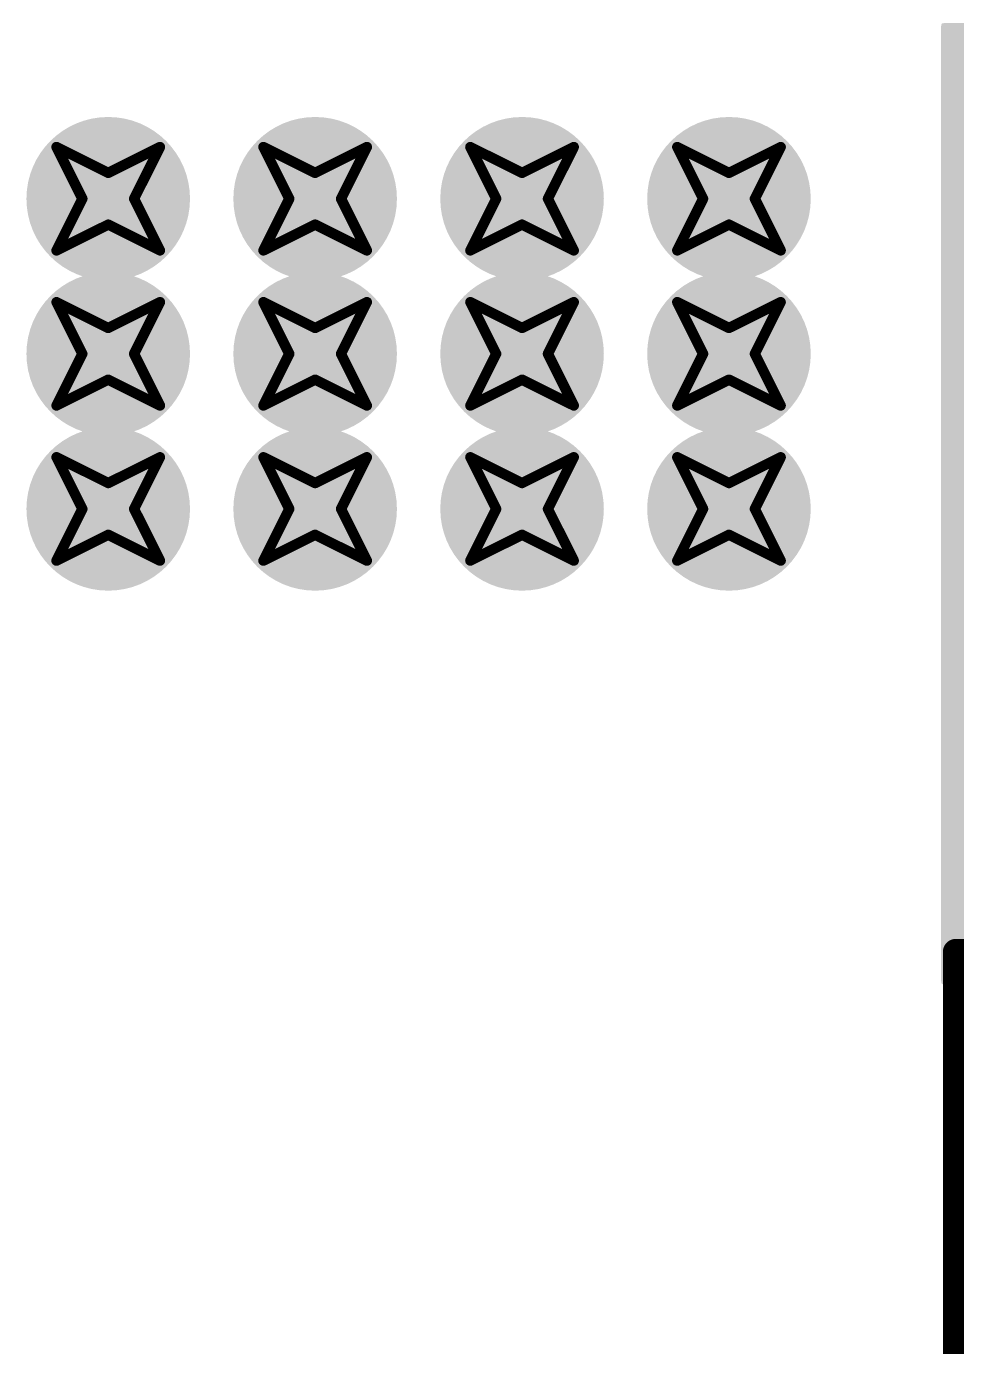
# Model space of a CAD drawing. Header units: inches. Extents: x -11 to 1110, y -7 to 455.
# Drawn here: x 647.88 to 652.45, y 15.47 to 21.95 of the extents above; entities that cross this region are included whole.
import ezdxf

# ---------------------------------------------------------------- set-up
doc = ezdxf.new("R2010")
doc.units = ezdxf.units.IN
for name, color, linetype in [('Bottom Layer', 5, 'Continuous'), ('Bottom Overlay', 54, 'Continuous'), ('Bottom Solder', 6, 'Continuous'), ('Drill Drawing', 1, 'Continuous'), ('Top Layer', 1, 'Continuous'), ('Top Solder', 216, 'Continuous'), ('Via Holes', 16, 'Continuous')]:
    doc.layers.add(name, color=color, linetype=linetype)

# ---------------------------------------------------------------- blocks, each defined once
blk = doc.blocks.new('MT_0_102_C003_N003_RS__B_9')
at = {"layer": 'Bottom Overlay'}
for points in [[(6.55, 6.35, 0.127, 0.127, 0), (6.55, -3.75, 0.127, 0.127, 0)], [(6.55, -3.75, 0.127, 0.127, 0), (-6.55, -3.75, 0.127, 0.127, 0)]]:
    blk.add_lwpolyline(points, format="xyseb", dxfattribs=at)
blk.add_lwpolyline([(6.5182, -3.75, 0.0635, 0.0635, 1), (6.5817, -3.75, 0.0635, 0.0635, 1)], format="xyseb", close=True, dxfattribs=at)
blk.add_lwpolyline([(6.5182, -3.75, 0.0635, 0.0635, 1), (6.5817, -3.75, 0.0635, 0.0635, 1)], format="xyseb", close=True, dxfattribs=at)

msp = doc.modelspace()

# ---------------------------------------------------------------- hatches: boundary and pattern name
at = {"layer": 'Bottom Layer'}
msp.add_hatch(color=5, dxfattribs=at).paths.add_polyline_path([(662.302, 51.7134), (662.305, 51.6986), (662.305, 49.7332), (675.3681, 49.7332), (675.383, 49.7302), (675.386, 49.7153), (675.386, 23.3859), (675.383, 23.371), (675.3681, 23.368), (658.6474, 23.368), (658.6474, 22.8285), (658.625, 22.8285), (658.625, 22.7402), (658.6185, 22.7076), (658.6185, 21.9268), (658.625, 21.8942), (658.625, 21.8379), (658.527, 21.7678), (657.1996, 21.7678), (657.1996, 17.2645), (657.1966, 17.2496), (657.1817, 17.2466), (652.3915, 17.2466), (652.3766, 17.2496), (652.3736, 17.2645), (652.3736, 21.9531), (652.3766, 21.968), (652.3915, 21.971), (653.8722, 21.971), (653.8722, 25.0773), (653.8758, 25.0952), (670.3822, 25.0952), (670.3822, 47.752), (662.2796, 47.752), (662.2796, 46.5507), (662.2766, 46.5358), (662.2617, 46.5328), (659.0717, 46.5328), (659.0568, 46.5358), (659.0538, 46.5507), (659.0538, 51.6985), (659.0568, 51.7134), (659.0717, 51.7164), (662.2871, 51.7164)])
h = msp.add_hatch(color=5, dxfattribs=at)
edge = h.paths.add_edge_path()
edge.add_arc((648.2842, 21.1074), 0.3, 0, 360)
h = msp.add_hatch(color=5, dxfattribs=at)
edge = h.paths.add_edge_path()
edge.add_arc((649.3002, 21.1074), 0.3, 0, 360)
h = msp.add_hatch(color=5, dxfattribs=at)
edge = h.paths.add_edge_path()
edge.add_arc((650.3162, 21.1074), 0.3, 0, 360)
h = msp.add_hatch(color=5, dxfattribs=at)
edge = h.paths.add_edge_path()
edge.add_arc((651.3322, 21.1074), 0.3, 0, 360)
h = msp.add_hatch(color=5, dxfattribs=at)
edge = h.paths.add_edge_path()
edge.add_arc((648.2842, 20.3454), 0.3, 0, 360)
h = msp.add_hatch(color=5, dxfattribs=at)
edge = h.paths.add_edge_path()
edge.add_arc((649.3002, 20.3454), 0.3, 0, 360)
h = msp.add_hatch(color=5, dxfattribs=at)
edge = h.paths.add_edge_path()
edge.add_arc((650.3162, 20.3454), 0.3, 0, 360)
h = msp.add_hatch(color=5, dxfattribs=at)
edge = h.paths.add_edge_path()
edge.add_arc((651.3322, 20.3454), 0.3, 0, 360)
h = msp.add_hatch(color=5, dxfattribs=at)
edge = h.paths.add_edge_path()
edge.add_arc((648.2842, 19.5834), 0.3, 0, 360)
h = msp.add_hatch(color=5, dxfattribs=at)
edge = h.paths.add_edge_path()
edge.add_arc((649.3002, 19.5834), 0.3, 0, 360)
h = msp.add_hatch(color=5, dxfattribs=at)
edge = h.paths.add_edge_path()
edge.add_arc((650.3162, 19.5834), 0.3, 0, 360)
h = msp.add_hatch(color=5, dxfattribs=at)
edge = h.paths.add_edge_path()
edge.add_arc((651.3322, 19.5834), 0.3, 0, 360)
at = {"layer": 'Bottom Solder'}
h = msp.add_hatch(color=6, dxfattribs=at)
edge = h.paths.add_edge_path()
edge.add_arc((648.2842, 21.1074), 0.4016, 0, 360)
h = msp.add_hatch(color=6, dxfattribs=at)
edge = h.paths.add_edge_path()
edge.add_arc((649.3002, 21.1074), 0.4016, 0, 360)
h = msp.add_hatch(color=6, dxfattribs=at)
edge = h.paths.add_edge_path()
edge.add_arc((650.3162, 21.1074), 0.4016, 0, 360)
h = msp.add_hatch(color=6, dxfattribs=at)
edge = h.paths.add_edge_path()
edge.add_arc((651.3322, 21.1074), 0.4016, 0, 360)
h = msp.add_hatch(color=6, dxfattribs=at)
edge = h.paths.add_edge_path()
edge.add_arc((648.2842, 20.3454), 0.4016, 0, 360)
h = msp.add_hatch(color=6, dxfattribs=at)
edge = h.paths.add_edge_path()
edge.add_arc((649.3002, 20.3454), 0.4016, 0, 360)
h = msp.add_hatch(color=6, dxfattribs=at)
edge = h.paths.add_edge_path()
edge.add_arc((650.3162, 20.3454), 0.4016, 0, 360)
h = msp.add_hatch(color=6, dxfattribs=at)
edge = h.paths.add_edge_path()
edge.add_arc((651.3322, 20.3454), 0.4016, 0, 360)
h = msp.add_hatch(color=6, dxfattribs=at)
edge = h.paths.add_edge_path()
edge.add_arc((648.2842, 19.5834), 0.4016, 0, 360)
h = msp.add_hatch(color=6, dxfattribs=at)
edge = h.paths.add_edge_path()
edge.add_arc((649.3002, 19.5834), 0.4016, 0, 360)
h = msp.add_hatch(color=6, dxfattribs=at)
edge = h.paths.add_edge_path()
edge.add_arc((650.3162, 19.5834), 0.4016, 0, 360)
h = msp.add_hatch(color=6, dxfattribs=at)
edge = h.paths.add_edge_path()
edge.add_arc((651.3322, 19.5834), 0.4016, 0, 360)
at = {"layer": 'Top Layer'}
h = msp.add_hatch(color=1, dxfattribs=at)
edge = h.paths.add_edge_path()
edge.add_arc((648.2842, 21.1074), 0.3, 0, 360)
h = msp.add_hatch(color=1, dxfattribs=at)
edge = h.paths.add_edge_path()
edge.add_arc((649.3002, 21.1074), 0.3, 0, 360)
h = msp.add_hatch(color=1, dxfattribs=at)
edge = h.paths.add_edge_path()
edge.add_arc((650.3162, 21.1074), 0.3, 0, 360)
h = msp.add_hatch(color=1, dxfattribs=at)
edge = h.paths.add_edge_path()
edge.add_arc((651.3322, 21.1074), 0.3, 0, 360)
h = msp.add_hatch(color=1, dxfattribs=at)
edge = h.paths.add_edge_path()
edge.add_arc((648.2842, 20.3454), 0.3, 0, 360)
h = msp.add_hatch(color=1, dxfattribs=at)
edge = h.paths.add_edge_path()
edge.add_arc((649.3002, 20.3454), 0.3, 0, 360)
h = msp.add_hatch(color=1, dxfattribs=at)
edge = h.paths.add_edge_path()
edge.add_arc((650.3162, 20.3454), 0.3, 0, 360)
h = msp.add_hatch(color=1, dxfattribs=at)
edge = h.paths.add_edge_path()
edge.add_arc((651.3322, 20.3454), 0.3, 0, 360)
h = msp.add_hatch(color=1, dxfattribs=at)
edge = h.paths.add_edge_path()
edge.add_arc((648.2842, 19.5834), 0.3, 0, 360)
h = msp.add_hatch(color=1, dxfattribs=at)
edge = h.paths.add_edge_path()
edge.add_arc((649.3002, 19.5834), 0.3, 0, 360)
h = msp.add_hatch(color=1, dxfattribs=at)
edge = h.paths.add_edge_path()
edge.add_arc((650.3162, 19.5834), 0.3, 0, 360)
h = msp.add_hatch(color=1, dxfattribs=at)
edge = h.paths.add_edge_path()
edge.add_arc((651.3322, 19.5834), 0.3, 0, 360)
at = {"layer": 'Top Solder'}
h = msp.add_hatch(color=216, dxfattribs=at)
edge = h.paths.add_edge_path()
edge.add_arc((648.2842, 21.1074), 0.4016, 0, 360)
h = msp.add_hatch(color=216, dxfattribs=at)
edge = h.paths.add_edge_path()
edge.add_arc((649.3002, 21.1074), 0.4016, 0, 360)
h = msp.add_hatch(color=216, dxfattribs=at)
edge = h.paths.add_edge_path()
edge.add_arc((650.3162, 21.1074), 0.4016, 0, 360)
h = msp.add_hatch(color=216, dxfattribs=at)
edge = h.paths.add_edge_path()
edge.add_arc((651.3322, 21.1074), 0.4016, 0, 360)
h = msp.add_hatch(color=216, dxfattribs=at)
edge = h.paths.add_edge_path()
edge.add_arc((648.2842, 20.3454), 0.4016, 0, 360)
h = msp.add_hatch(color=216, dxfattribs=at)
edge = h.paths.add_edge_path()
edge.add_arc((649.3002, 20.3454), 0.4016, 0, 360)
h = msp.add_hatch(color=216, dxfattribs=at)
edge = h.paths.add_edge_path()
edge.add_arc((650.3162, 20.3454), 0.4016, 0, 360)
h = msp.add_hatch(color=216, dxfattribs=at)
edge = h.paths.add_edge_path()
edge.add_arc((651.3322, 20.3454), 0.4016, 0, 360)
h = msp.add_hatch(color=216, dxfattribs=at)
edge = h.paths.add_edge_path()
edge.add_arc((648.2842, 19.5834), 0.4016, 0, 360)
h = msp.add_hatch(color=216, dxfattribs=at)
edge = h.paths.add_edge_path()
edge.add_arc((649.3002, 19.5834), 0.4016, 0, 360)
h = msp.add_hatch(color=216, dxfattribs=at)
edge = h.paths.add_edge_path()
edge.add_arc((650.3162, 19.5834), 0.4016, 0, 360)
h = msp.add_hatch(color=216, dxfattribs=at)
edge = h.paths.add_edge_path()
edge.add_arc((651.3322, 19.5834), 0.4016, 0, 360)
at = {"layer": 'Via Holes'}
h = msp.add_hatch(color=7, dxfattribs=at)
edge = h.paths.add_edge_path()
edge.add_arc((648.2842, 21.1074), 0.15, 0, 360)
h = msp.add_hatch(color=7, dxfattribs=at)
edge = h.paths.add_edge_path()
edge.add_arc((649.3002, 21.1074), 0.15, 0, 360)
h = msp.add_hatch(color=7, dxfattribs=at)
edge = h.paths.add_edge_path()
edge.add_arc((650.3162, 21.1074), 0.15, 0, 360)
h = msp.add_hatch(color=7, dxfattribs=at)
edge = h.paths.add_edge_path()
edge.add_arc((651.3322, 21.1074), 0.15, 0, 360)
h = msp.add_hatch(color=7, dxfattribs=at)
edge = h.paths.add_edge_path()
edge.add_arc((648.2842, 20.3454), 0.15, 0, 360)
h = msp.add_hatch(color=7, dxfattribs=at)
edge = h.paths.add_edge_path()
edge.add_arc((649.3002, 20.3454), 0.15, 0, 360)
h = msp.add_hatch(color=7, dxfattribs=at)
edge = h.paths.add_edge_path()
edge.add_arc((650.3162, 20.3454), 0.15, 0, 360)
h = msp.add_hatch(color=7, dxfattribs=at)
edge = h.paths.add_edge_path()
edge.add_arc((651.3322, 20.3454), 0.15, 0, 360)
h = msp.add_hatch(color=7, dxfattribs=at)
edge = h.paths.add_edge_path()
edge.add_arc((648.2842, 19.5834), 0.15, 0, 360)
h = msp.add_hatch(color=7, dxfattribs=at)
edge = h.paths.add_edge_path()
edge.add_arc((649.3002, 19.5834), 0.15, 0, 360)
h = msp.add_hatch(color=7, dxfattribs=at)
edge = h.paths.add_edge_path()
edge.add_arc((650.3162, 19.5834), 0.15, 0, 360)
h = msp.add_hatch(color=7, dxfattribs=at)
edge = h.paths.add_edge_path()
edge.add_arc((651.3322, 19.5834), 0.15, 0, 360)

# ---------------------------------------------------------------- linework, layer by layer
at = {"layer": 'Drill Drawing'}
for points in [[(648.0302, 21.3614, 0.0508, 0.0508, 0), (648.2842, 21.2344, 0.0508, 0.0508, 0)], [(648.0302, 21.3614, 0.0508, 0.0508, 0), (648.1572, 21.1074, 0.0508, 0.0508, 0)], [(648.2842, 21.2344, 0.0508, 0.0508, 0), (648.5382, 21.3614, 0.0508, 0.0508, 0)], [(648.4112, 21.1074, 0.0508, 0.0508, 0), (648.5382, 21.3614, 0.0508, 0.0508, 0)], [(649.0462, 21.3614, 0.0508, 0.0508, 0), (649.3002, 21.2344, 0.0508, 0.0508, 0)], [(649.0462, 21.3614, 0.0508, 0.0508, 0), (649.1732, 21.1074, 0.0508, 0.0508, 0)], [(649.3002, 21.2344, 0.0508, 0.0508, 0), (649.5542, 21.3614, 0.0508, 0.0508, 0)], [(649.4272, 21.1074, 0.0508, 0.0508, 0), (649.5542, 21.3614, 0.0508, 0.0508, 0)], [(650.0622, 21.3614, 0.0508, 0.0508, 0), (650.3162, 21.2344, 0.0508, 0.0508, 0)], [(650.0622, 21.3614, 0.0508, 0.0508, 0), (650.1892, 21.1074, 0.0508, 0.0508, 0)], [(650.3162, 21.2344, 0.0508, 0.0508, 0), (650.5702, 21.3614, 0.0508, 0.0508, 0)], [(650.4432, 21.1074, 0.0508, 0.0508, 0), (650.5702, 21.3614, 0.0508, 0.0508, 0)], [(651.0782, 21.3614, 0.0508, 0.0508, 0), (651.3322, 21.2344, 0.0508, 0.0508, 0)], [(651.0782, 21.3614, 0.0508, 0.0508, 0), (651.2052, 21.1074, 0.0508, 0.0508, 0)], [(651.3322, 21.2344, 0.0508, 0.0508, 0), (651.5862, 21.3614, 0.0508, 0.0508, 0)], [(651.4592, 21.1074, 0.0508, 0.0508, 0), (651.5862, 21.3614, 0.0508, 0.0508, 0)], [(648.0302, 20.8534, 0.0508, 0.0508, 0), (648.1572, 21.1074, 0.0508, 0.0508, 0)], [(648.4112, 21.1074, 0.0508, 0.0508, 0), (648.5382, 20.8534, 0.0508, 0.0508, 0)], [(649.0462, 20.8534, 0.0508, 0.0508, 0), (649.1732, 21.1074, 0.0508, 0.0508, 0)], [(649.4272, 21.1074, 0.0508, 0.0508, 0), (649.5542, 20.8534, 0.0508, 0.0508, 0)], [(650.0622, 20.8534, 0.0508, 0.0508, 0), (650.1892, 21.1074, 0.0508, 0.0508, 0)], [(650.4432, 21.1074, 0.0508, 0.0508, 0), (650.5702, 20.8534, 0.0508, 0.0508, 0)], [(651.0782, 20.8534, 0.0508, 0.0508, 0), (651.2052, 21.1074, 0.0508, 0.0508, 0)], [(651.4592, 21.1074, 0.0508, 0.0508, 0), (651.5862, 20.8534, 0.0508, 0.0508, 0)], [(648.0302, 20.8534, 0.0508, 0.0508, 0), (648.2842, 20.9804, 0.0508, 0.0508, 0)], [(648.2842, 20.9804, 0.0508, 0.0508, 0), (648.5382, 20.8534, 0.0508, 0.0508, 0)], [(649.0462, 20.8534, 0.0508, 0.0508, 0), (649.3002, 20.9804, 0.0508, 0.0508, 0)], [(649.3002, 20.9804, 0.0508, 0.0508, 0), (649.5542, 20.8534, 0.0508, 0.0508, 0)], [(650.0622, 20.8534, 0.0508, 0.0508, 0), (650.3162, 20.9804, 0.0508, 0.0508, 0)], [(650.3162, 20.9804, 0.0508, 0.0508, 0), (650.5702, 20.8534, 0.0508, 0.0508, 0)], [(651.0782, 20.8534, 0.0508, 0.0508, 0), (651.3322, 20.9804, 0.0508, 0.0508, 0)], [(651.3322, 20.9804, 0.0508, 0.0508, 0), (651.5862, 20.8534, 0.0508, 0.0508, 0)], [(648.0302, 20.5994, 0.0508, 0.0508, 0), (648.2842, 20.4724, 0.0508, 0.0508, 0)], [(648.0302, 20.5994, 0.0508, 0.0508, 0), (648.1572, 20.3454, 0.0508, 0.0508, 0)], [(648.2842, 20.4724, 0.0508, 0.0508, 0), (648.5382, 20.5994, 0.0508, 0.0508, 0)], [(648.4112, 20.3454, 0.0508, 0.0508, 0), (648.5382, 20.5994, 0.0508, 0.0508, 0)], [(649.0462, 20.5994, 0.0508, 0.0508, 0), (649.3002, 20.4724, 0.0508, 0.0508, 0)], [(649.0462, 20.5994, 0.0508, 0.0508, 0), (649.1732, 20.3454, 0.0508, 0.0508, 0)], [(649.3002, 20.4724, 0.0508, 0.0508, 0), (649.5542, 20.5994, 0.0508, 0.0508, 0)], [(649.4272, 20.3454, 0.0508, 0.0508, 0), (649.5542, 20.5994, 0.0508, 0.0508, 0)], [(650.0622, 20.5994, 0.0508, 0.0508, 0), (650.3162, 20.4724, 0.0508, 0.0508, 0)], [(650.0622, 20.5994, 0.0508, 0.0508, 0), (650.1892, 20.3454, 0.0508, 0.0508, 0)], [(650.3162, 20.4724, 0.0508, 0.0508, 0), (650.5702, 20.5994, 0.0508, 0.0508, 0)], [(650.4432, 20.3454, 0.0508, 0.0508, 0), (650.5702, 20.5994, 0.0508, 0.0508, 0)], [(651.0782, 20.5994, 0.0508, 0.0508, 0), (651.3322, 20.4724, 0.0508, 0.0508, 0)], [(651.0782, 20.5994, 0.0508, 0.0508, 0), (651.2052, 20.3454, 0.0508, 0.0508, 0)], [(651.3322, 20.4724, 0.0508, 0.0508, 0), (651.5862, 20.5994, 0.0508, 0.0508, 0)], [(651.4592, 20.3454, 0.0508, 0.0508, 0), (651.5862, 20.5994, 0.0508, 0.0508, 0)], [(648.0302, 20.0914, 0.0508, 0.0508, 0), (648.1572, 20.3454, 0.0508, 0.0508, 0)], [(648.4112, 20.3454, 0.0508, 0.0508, 0), (648.5382, 20.0914, 0.0508, 0.0508, 0)], [(649.0462, 20.0914, 0.0508, 0.0508, 0), (649.1732, 20.3454, 0.0508, 0.0508, 0)], [(649.4272, 20.3454, 0.0508, 0.0508, 0), (649.5542, 20.0914, 0.0508, 0.0508, 0)], [(650.0622, 20.0914, 0.0508, 0.0508, 0), (650.1892, 20.3454, 0.0508, 0.0508, 0)], [(650.4432, 20.3454, 0.0508, 0.0508, 0), (650.5702, 20.0914, 0.0508, 0.0508, 0)], [(651.0782, 20.0914, 0.0508, 0.0508, 0), (651.2052, 20.3454, 0.0508, 0.0508, 0)], [(651.4592, 20.3454, 0.0508, 0.0508, 0), (651.5862, 20.0914, 0.0508, 0.0508, 0)], [(648.0302, 20.0914, 0.0508, 0.0508, 0), (648.2842, 20.2184, 0.0508, 0.0508, 0)], [(648.2842, 20.2184, 0.0508, 0.0508, 0), (648.5382, 20.0914, 0.0508, 0.0508, 0)], [(649.0462, 20.0914, 0.0508, 0.0508, 0), (649.3002, 20.2184, 0.0508, 0.0508, 0)], [(649.3002, 20.2184, 0.0508, 0.0508, 0), (649.5542, 20.0914, 0.0508, 0.0508, 0)], [(650.0622, 20.0914, 0.0508, 0.0508, 0), (650.3162, 20.2184, 0.0508, 0.0508, 0)], [(650.3162, 20.2184, 0.0508, 0.0508, 0), (650.5702, 20.0914, 0.0508, 0.0508, 0)], [(651.0782, 20.0914, 0.0508, 0.0508, 0), (651.3322, 20.2184, 0.0508, 0.0508, 0)], [(651.3322, 20.2184, 0.0508, 0.0508, 0), (651.5862, 20.0914, 0.0508, 0.0508, 0)], [(648.0302, 19.8374, 0.0508, 0.0508, 0), (648.2842, 19.7104, 0.0508, 0.0508, 0)], [(648.0302, 19.8374, 0.0508, 0.0508, 0), (648.1572, 19.5834, 0.0508, 0.0508, 0)], [(648.2842, 19.7104, 0.0508, 0.0508, 0), (648.5382, 19.8374, 0.0508, 0.0508, 0)], [(648.4112, 19.5834, 0.0508, 0.0508, 0), (648.5382, 19.8374, 0.0508, 0.0508, 0)], [(649.0462, 19.8374, 0.0508, 0.0508, 0), (649.3002, 19.7104, 0.0508, 0.0508, 0)], [(649.0462, 19.8374, 0.0508, 0.0508, 0), (649.1732, 19.5834, 0.0508, 0.0508, 0)], [(649.3002, 19.7104, 0.0508, 0.0508, 0), (649.5542, 19.8374, 0.0508, 0.0508, 0)], [(649.4272, 19.5834, 0.0508, 0.0508, 0), (649.5542, 19.8374, 0.0508, 0.0508, 0)], [(650.0622, 19.8374, 0.0508, 0.0508, 0), (650.3162, 19.7104, 0.0508, 0.0508, 0)], [(650.0622, 19.8374, 0.0508, 0.0508, 0), (650.1892, 19.5834, 0.0508, 0.0508, 0)], [(650.3162, 19.7104, 0.0508, 0.0508, 0), (650.5702, 19.8374, 0.0508, 0.0508, 0)], [(650.4432, 19.5834, 0.0508, 0.0508, 0), (650.5702, 19.8374, 0.0508, 0.0508, 0)], [(651.0782, 19.8374, 0.0508, 0.0508, 0), (651.3322, 19.7104, 0.0508, 0.0508, 0)], [(651.0782, 19.8374, 0.0508, 0.0508, 0), (651.2052, 19.5834, 0.0508, 0.0508, 0)], [(651.3322, 19.7104, 0.0508, 0.0508, 0), (651.5862, 19.8374, 0.0508, 0.0508, 0)], [(651.4592, 19.5834, 0.0508, 0.0508, 0), (651.5862, 19.8374, 0.0508, 0.0508, 0)], [(648.0302, 19.3294, 0.0508, 0.0508, 0), (648.1572, 19.5834, 0.0508, 0.0508, 0)], [(648.4112, 19.5834, 0.0508, 0.0508, 0), (648.5382, 19.3294, 0.0508, 0.0508, 0)], [(649.0462, 19.3294, 0.0508, 0.0508, 0), (649.1732, 19.5834, 0.0508, 0.0508, 0)], [(649.4272, 19.5834, 0.0508, 0.0508, 0), (649.5542, 19.3294, 0.0508, 0.0508, 0)], [(650.0622, 19.3294, 0.0508, 0.0508, 0), (650.1892, 19.5834, 0.0508, 0.0508, 0)], [(650.4432, 19.5834, 0.0508, 0.0508, 0), (650.5702, 19.3294, 0.0508, 0.0508, 0)], [(651.0782, 19.3294, 0.0508, 0.0508, 0), (651.2052, 19.5834, 0.0508, 0.0508, 0)], [(651.4592, 19.5834, 0.0508, 0.0508, 0), (651.5862, 19.3294, 0.0508, 0.0508, 0)], [(648.0302, 19.3294, 0.0508, 0.0508, 0), (648.2842, 19.4564, 0.0508, 0.0508, 0)], [(648.2842, 19.4564, 0.0508, 0.0508, 0), (648.5382, 19.3294, 0.0508, 0.0508, 0)], [(649.0462, 19.3294, 0.0508, 0.0508, 0), (649.3002, 19.4564, 0.0508, 0.0508, 0)], [(649.3002, 19.4564, 0.0508, 0.0508, 0), (649.5542, 19.3294, 0.0508, 0.0508, 0)], [(650.0622, 19.3294, 0.0508, 0.0508, 0), (650.3162, 19.4564, 0.0508, 0.0508, 0)], [(650.3162, 19.4564, 0.0508, 0.0508, 0), (650.5702, 19.3294, 0.0508, 0.0508, 0)], [(651.0782, 19.3294, 0.0508, 0.0508, 0), (651.3322, 19.4564, 0.0508, 0.0508, 0)], [(651.3322, 19.4564, 0.0508, 0.0508, 0), (651.5862, 19.3294, 0.0508, 0.0508, 0)]]:
    msp.add_lwpolyline(points, format="xyseb", dxfattribs=at)
for points in [[(648.0175, 21.3614, 0.0254, 0.0254, 1), (648.0429, 21.3614, 0.0254, 0.0254, 1)], [(648.0175, 21.3614, 0.0254, 0.0254, 1), (648.0429, 21.3614, 0.0254, 0.0254, 1)], [(648.5255, 21.3614, 0.0254, 0.0254, 1), (648.5509, 21.3614, 0.0254, 0.0254, 1)], [(648.5255, 21.3614, 0.0254, 0.0254, 1), (648.5509, 21.3614, 0.0254, 0.0254, 1)], [(649.0335, 21.3614, 0.0254, 0.0254, 1), (649.0589, 21.3614, 0.0254, 0.0254, 1)], [(649.0335, 21.3614, 0.0254, 0.0254, 1), (649.0589, 21.3614, 0.0254, 0.0254, 1)], [(649.5415, 21.3614, 0.0254, 0.0254, 1), (649.5669, 21.3614, 0.0254, 0.0254, 1)], [(649.5415, 21.3614, 0.0254, 0.0254, 1), (649.5669, 21.3614, 0.0254, 0.0254, 1)], [(650.0495, 21.3614, 0.0254, 0.0254, 1), (650.0749, 21.3614, 0.0254, 0.0254, 1)], [(650.0495, 21.3614, 0.0254, 0.0254, 1), (650.0749, 21.3614, 0.0254, 0.0254, 1)], [(650.5575, 21.3614, 0.0254, 0.0254, 1), (650.5829, 21.3614, 0.0254, 0.0254, 1)], [(650.5575, 21.3614, 0.0254, 0.0254, 1), (650.5829, 21.3614, 0.0254, 0.0254, 1)], [(651.0655, 21.3614, 0.0254, 0.0254, 1), (651.0909, 21.3614, 0.0254, 0.0254, 1)], [(651.0655, 21.3614, 0.0254, 0.0254, 1), (651.0909, 21.3614, 0.0254, 0.0254, 1)], [(651.5735, 21.3614, 0.0254, 0.0254, 1), (651.5989, 21.3614, 0.0254, 0.0254, 1)], [(651.5735, 21.3614, 0.0254, 0.0254, 1), (651.5989, 21.3614, 0.0254, 0.0254, 1)], [(648.2715, 21.2344, 0.0254, 0.0254, 1), (648.2969, 21.2344, 0.0254, 0.0254, 1)], [(648.2715, 21.2344, 0.0254, 0.0254, 1), (648.2969, 21.2344, 0.0254, 0.0254, 1)], [(649.2875, 21.2344, 0.0254, 0.0254, 1), (649.3129, 21.2344, 0.0254, 0.0254, 1)], [(649.2875, 21.2344, 0.0254, 0.0254, 1), (649.3129, 21.2344, 0.0254, 0.0254, 1)], [(650.3035, 21.2344, 0.0254, 0.0254, 1), (650.3289, 21.2344, 0.0254, 0.0254, 1)], [(650.3035, 21.2344, 0.0254, 0.0254, 1), (650.3289, 21.2344, 0.0254, 0.0254, 1)], [(651.3195, 21.2344, 0.0254, 0.0254, 1), (651.3449, 21.2344, 0.0254, 0.0254, 1)], [(651.3195, 21.2344, 0.0254, 0.0254, 1), (651.3449, 21.2344, 0.0254, 0.0254, 1)], [(648.1445, 21.1074, 0.0254, 0.0254, 1), (648.1699, 21.1074, 0.0254, 0.0254, 1)], [(648.1445, 21.1074, 0.0254, 0.0254, 1), (648.1699, 21.1074, 0.0254, 0.0254, 1)], [(648.3985, 21.1074, 0.0254, 0.0254, 1), (648.4239, 21.1074, 0.0254, 0.0254, 1)], [(648.3985, 21.1074, 0.0254, 0.0254, 1), (648.4239, 21.1074, 0.0254, 0.0254, 1)], [(649.1605, 21.1074, 0.0254, 0.0254, 1), (649.1859, 21.1074, 0.0254, 0.0254, 1)], [(649.1605, 21.1074, 0.0254, 0.0254, 1), (649.1859, 21.1074, 0.0254, 0.0254, 1)], [(649.4145, 21.1074, 0.0254, 0.0254, 1), (649.4399, 21.1074, 0.0254, 0.0254, 1)], [(649.4145, 21.1074, 0.0254, 0.0254, 1), (649.4399, 21.1074, 0.0254, 0.0254, 1)], [(650.1765, 21.1074, 0.0254, 0.0254, 1), (650.2019, 21.1074, 0.0254, 0.0254, 1)], [(650.1765, 21.1074, 0.0254, 0.0254, 1), (650.2019, 21.1074, 0.0254, 0.0254, 1)], [(650.4305, 21.1074, 0.0254, 0.0254, 1), (650.4559, 21.1074, 0.0254, 0.0254, 1)], [(650.4305, 21.1074, 0.0254, 0.0254, 1), (650.4559, 21.1074, 0.0254, 0.0254, 1)], [(651.1925, 21.1074, 0.0254, 0.0254, 1), (651.2179, 21.1074, 0.0254, 0.0254, 1)], [(651.1925, 21.1074, 0.0254, 0.0254, 1), (651.2179, 21.1074, 0.0254, 0.0254, 1)], [(651.4465, 21.1074, 0.0254, 0.0254, 1), (651.4719, 21.1074, 0.0254, 0.0254, 1)], [(651.4465, 21.1074, 0.0254, 0.0254, 1), (651.4719, 21.1074, 0.0254, 0.0254, 1)], [(648.2715, 20.9804, 0.0254, 0.0254, 1), (648.2969, 20.9804, 0.0254, 0.0254, 1)], [(648.2715, 20.9804, 0.0254, 0.0254, 1), (648.2969, 20.9804, 0.0254, 0.0254, 1)], [(649.2875, 20.9804, 0.0254, 0.0254, 1), (649.3129, 20.9804, 0.0254, 0.0254, 1)], [(649.2875, 20.9804, 0.0254, 0.0254, 1), (649.3129, 20.9804, 0.0254, 0.0254, 1)], [(650.3035, 20.9804, 0.0254, 0.0254, 1), (650.3289, 20.9804, 0.0254, 0.0254, 1)], [(650.3035, 20.9804, 0.0254, 0.0254, 1), (650.3289, 20.9804, 0.0254, 0.0254, 1)], [(651.3195, 20.9804, 0.0254, 0.0254, 1), (651.3449, 20.9804, 0.0254, 0.0254, 1)], [(651.3195, 20.9804, 0.0254, 0.0254, 1), (651.3449, 20.9804, 0.0254, 0.0254, 1)], [(648.0175, 20.8534, 0.0254, 0.0254, 1), (648.0429, 20.8534, 0.0254, 0.0254, 1)], [(648.0175, 20.8534, 0.0254, 0.0254, 1), (648.0429, 20.8534, 0.0254, 0.0254, 1)], [(648.5255, 20.8534, 0.0254, 0.0254, 1), (648.5509, 20.8534, 0.0254, 0.0254, 1)], [(648.5255, 20.8534, 0.0254, 0.0254, 1), (648.5509, 20.8534, 0.0254, 0.0254, 1)], [(649.0335, 20.8534, 0.0254, 0.0254, 1), (649.0589, 20.8534, 0.0254, 0.0254, 1)], [(649.0335, 20.8534, 0.0254, 0.0254, 1), (649.0589, 20.8534, 0.0254, 0.0254, 1)], [(649.5415, 20.8534, 0.0254, 0.0254, 1), (649.5669, 20.8534, 0.0254, 0.0254, 1)], [(649.5415, 20.8534, 0.0254, 0.0254, 1), (649.5669, 20.8534, 0.0254, 0.0254, 1)], [(650.0495, 20.8534, 0.0254, 0.0254, 1), (650.0749, 20.8534, 0.0254, 0.0254, 1)], [(650.0495, 20.8534, 0.0254, 0.0254, 1), (650.0749, 20.8534, 0.0254, 0.0254, 1)], [(650.5575, 20.8534, 0.0254, 0.0254, 1), (650.5829, 20.8534, 0.0254, 0.0254, 1)], [(650.5575, 20.8534, 0.0254, 0.0254, 1), (650.5829, 20.8534, 0.0254, 0.0254, 1)], [(651.0655, 20.8534, 0.0254, 0.0254, 1), (651.0909, 20.8534, 0.0254, 0.0254, 1)], [(651.0655, 20.8534, 0.0254, 0.0254, 1), (651.0909, 20.8534, 0.0254, 0.0254, 1)], [(651.5735, 20.8534, 0.0254, 0.0254, 1), (651.5989, 20.8534, 0.0254, 0.0254, 1)], [(651.5735, 20.8534, 0.0254, 0.0254, 1), (651.5989, 20.8534, 0.0254, 0.0254, 1)], [(648.0175, 20.5994, 0.0254, 0.0254, 1), (648.0429, 20.5994, 0.0254, 0.0254, 1)], [(648.0175, 20.5994, 0.0254, 0.0254, 1), (648.0429, 20.5994, 0.0254, 0.0254, 1)], [(648.5255, 20.5994, 0.0254, 0.0254, 1), (648.5509, 20.5994, 0.0254, 0.0254, 1)], [(648.5255, 20.5994, 0.0254, 0.0254, 1), (648.5509, 20.5994, 0.0254, 0.0254, 1)], [(649.0335, 20.5994, 0.0254, 0.0254, 1), (649.0589, 20.5994, 0.0254, 0.0254, 1)], [(649.0335, 20.5994, 0.0254, 0.0254, 1), (649.0589, 20.5994, 0.0254, 0.0254, 1)], [(649.5415, 20.5994, 0.0254, 0.0254, 1), (649.5669, 20.5994, 0.0254, 0.0254, 1)], [(649.5415, 20.5994, 0.0254, 0.0254, 1), (649.5669, 20.5994, 0.0254, 0.0254, 1)], [(650.0495, 20.5994, 0.0254, 0.0254, 1), (650.0749, 20.5994, 0.0254, 0.0254, 1)], [(650.0495, 20.5994, 0.0254, 0.0254, 1), (650.0749, 20.5994, 0.0254, 0.0254, 1)], [(650.5575, 20.5994, 0.0254, 0.0254, 1), (650.5829, 20.5994, 0.0254, 0.0254, 1)], [(650.5575, 20.5994, 0.0254, 0.0254, 1), (650.5829, 20.5994, 0.0254, 0.0254, 1)], [(651.0655, 20.5994, 0.0254, 0.0254, 1), (651.0909, 20.5994, 0.0254, 0.0254, 1)], [(651.0655, 20.5994, 0.0254, 0.0254, 1), (651.0909, 20.5994, 0.0254, 0.0254, 1)], [(651.5735, 20.5994, 0.0254, 0.0254, 1), (651.5989, 20.5994, 0.0254, 0.0254, 1)], [(651.5735, 20.5994, 0.0254, 0.0254, 1), (651.5989, 20.5994, 0.0254, 0.0254, 1)], [(648.2715, 20.4724, 0.0254, 0.0254, 1), (648.2969, 20.4724, 0.0254, 0.0254, 1)], [(648.2715, 20.4724, 0.0254, 0.0254, 1), (648.2969, 20.4724, 0.0254, 0.0254, 1)], [(649.2875, 20.4724, 0.0254, 0.0254, 1), (649.3129, 20.4724, 0.0254, 0.0254, 1)], [(649.2875, 20.4724, 0.0254, 0.0254, 1), (649.3129, 20.4724, 0.0254, 0.0254, 1)], [(650.3035, 20.4724, 0.0254, 0.0254, 1), (650.3289, 20.4724, 0.0254, 0.0254, 1)], [(650.3035, 20.4724, 0.0254, 0.0254, 1), (650.3289, 20.4724, 0.0254, 0.0254, 1)], [(651.3195, 20.4724, 0.0254, 0.0254, 1), (651.3449, 20.4724, 0.0254, 0.0254, 1)], [(651.3195, 20.4724, 0.0254, 0.0254, 1), (651.3449, 20.4724, 0.0254, 0.0254, 1)], [(648.1445, 20.3454, 0.0254, 0.0254, 1), (648.1699, 20.3454, 0.0254, 0.0254, 1)], [(648.1445, 20.3454, 0.0254, 0.0254, 1), (648.1699, 20.3454, 0.0254, 0.0254, 1)], [(648.3985, 20.3454, 0.0254, 0.0254, 1), (648.4239, 20.3454, 0.0254, 0.0254, 1)], [(648.3985, 20.3454, 0.0254, 0.0254, 1), (648.4239, 20.3454, 0.0254, 0.0254, 1)], [(649.1605, 20.3454, 0.0254, 0.0254, 1), (649.1859, 20.3454, 0.0254, 0.0254, 1)], [(649.1605, 20.3454, 0.0254, 0.0254, 1), (649.1859, 20.3454, 0.0254, 0.0254, 1)], [(649.4145, 20.3454, 0.0254, 0.0254, 1), (649.4399, 20.3454, 0.0254, 0.0254, 1)], [(649.4145, 20.3454, 0.0254, 0.0254, 1), (649.4399, 20.3454, 0.0254, 0.0254, 1)], [(650.1765, 20.3454, 0.0254, 0.0254, 1), (650.2019, 20.3454, 0.0254, 0.0254, 1)], [(650.1765, 20.3454, 0.0254, 0.0254, 1), (650.2019, 20.3454, 0.0254, 0.0254, 1)], [(650.4305, 20.3454, 0.0254, 0.0254, 1), (650.4559, 20.3454, 0.0254, 0.0254, 1)], [(650.4305, 20.3454, 0.0254, 0.0254, 1), (650.4559, 20.3454, 0.0254, 0.0254, 1)], [(651.1925, 20.3454, 0.0254, 0.0254, 1), (651.2179, 20.3454, 0.0254, 0.0254, 1)], [(651.1925, 20.3454, 0.0254, 0.0254, 1), (651.2179, 20.3454, 0.0254, 0.0254, 1)], [(651.4465, 20.3454, 0.0254, 0.0254, 1), (651.4719, 20.3454, 0.0254, 0.0254, 1)], [(651.4465, 20.3454, 0.0254, 0.0254, 1), (651.4719, 20.3454, 0.0254, 0.0254, 1)], [(648.2715, 20.2184, 0.0254, 0.0254, 1), (648.2969, 20.2184, 0.0254, 0.0254, 1)], [(648.2715, 20.2184, 0.0254, 0.0254, 1), (648.2969, 20.2184, 0.0254, 0.0254, 1)], [(649.2875, 20.2184, 0.0254, 0.0254, 1), (649.3129, 20.2184, 0.0254, 0.0254, 1)], [(649.2875, 20.2184, 0.0254, 0.0254, 1), (649.3129, 20.2184, 0.0254, 0.0254, 1)], [(650.3035, 20.2184, 0.0254, 0.0254, 1), (650.3289, 20.2184, 0.0254, 0.0254, 1)], [(650.3035, 20.2184, 0.0254, 0.0254, 1), (650.3289, 20.2184, 0.0254, 0.0254, 1)], [(651.3195, 20.2184, 0.0254, 0.0254, 1), (651.3449, 20.2184, 0.0254, 0.0254, 1)], [(651.3195, 20.2184, 0.0254, 0.0254, 1), (651.3449, 20.2184, 0.0254, 0.0254, 1)], [(648.0175, 20.0914, 0.0254, 0.0254, 1), (648.0429, 20.0914, 0.0254, 0.0254, 1)], [(648.0175, 20.0914, 0.0254, 0.0254, 1), (648.0429, 20.0914, 0.0254, 0.0254, 1)], [(648.5255, 20.0914, 0.0254, 0.0254, 1), (648.5509, 20.0914, 0.0254, 0.0254, 1)], [(648.5255, 20.0914, 0.0254, 0.0254, 1), (648.5509, 20.0914, 0.0254, 0.0254, 1)], [(649.0335, 20.0914, 0.0254, 0.0254, 1), (649.0589, 20.0914, 0.0254, 0.0254, 1)], [(649.0335, 20.0914, 0.0254, 0.0254, 1), (649.0589, 20.0914, 0.0254, 0.0254, 1)], [(649.5415, 20.0914, 0.0254, 0.0254, 1), (649.5669, 20.0914, 0.0254, 0.0254, 1)], [(649.5415, 20.0914, 0.0254, 0.0254, 1), (649.5669, 20.0914, 0.0254, 0.0254, 1)], [(650.0495, 20.0914, 0.0254, 0.0254, 1), (650.0749, 20.0914, 0.0254, 0.0254, 1)], [(650.0495, 20.0914, 0.0254, 0.0254, 1), (650.0749, 20.0914, 0.0254, 0.0254, 1)], [(650.5575, 20.0914, 0.0254, 0.0254, 1), (650.5829, 20.0914, 0.0254, 0.0254, 1)], [(650.5575, 20.0914, 0.0254, 0.0254, 1), (650.5829, 20.0914, 0.0254, 0.0254, 1)], [(651.0655, 20.0914, 0.0254, 0.0254, 1), (651.0909, 20.0914, 0.0254, 0.0254, 1)], [(651.0655, 20.0914, 0.0254, 0.0254, 1), (651.0909, 20.0914, 0.0254, 0.0254, 1)], [(651.5735, 20.0914, 0.0254, 0.0254, 1), (651.5989, 20.0914, 0.0254, 0.0254, 1)], [(651.5735, 20.0914, 0.0254, 0.0254, 1), (651.5989, 20.0914, 0.0254, 0.0254, 1)], [(648.0175, 19.8374, 0.0254, 0.0254, 1), (648.0429, 19.8374, 0.0254, 0.0254, 1)], [(648.0175, 19.8374, 0.0254, 0.0254, 1), (648.0429, 19.8374, 0.0254, 0.0254, 1)], [(648.5255, 19.8374, 0.0254, 0.0254, 1), (648.5509, 19.8374, 0.0254, 0.0254, 1)], [(648.5255, 19.8374, 0.0254, 0.0254, 1), (648.5509, 19.8374, 0.0254, 0.0254, 1)], [(649.0335, 19.8374, 0.0254, 0.0254, 1), (649.0589, 19.8374, 0.0254, 0.0254, 1)], [(649.0335, 19.8374, 0.0254, 0.0254, 1), (649.0589, 19.8374, 0.0254, 0.0254, 1)], [(649.5415, 19.8374, 0.0254, 0.0254, 1), (649.5669, 19.8374, 0.0254, 0.0254, 1)], [(649.5415, 19.8374, 0.0254, 0.0254, 1), (649.5669, 19.8374, 0.0254, 0.0254, 1)], [(650.0495, 19.8374, 0.0254, 0.0254, 1), (650.0749, 19.8374, 0.0254, 0.0254, 1)], [(650.0495, 19.8374, 0.0254, 0.0254, 1), (650.0749, 19.8374, 0.0254, 0.0254, 1)], [(650.5575, 19.8374, 0.0254, 0.0254, 1), (650.5829, 19.8374, 0.0254, 0.0254, 1)], [(650.5575, 19.8374, 0.0254, 0.0254, 1), (650.5829, 19.8374, 0.0254, 0.0254, 1)], [(651.0655, 19.8374, 0.0254, 0.0254, 1), (651.0909, 19.8374, 0.0254, 0.0254, 1)], [(651.0655, 19.8374, 0.0254, 0.0254, 1), (651.0909, 19.8374, 0.0254, 0.0254, 1)], [(651.5735, 19.8374, 0.0254, 0.0254, 1), (651.5989, 19.8374, 0.0254, 0.0254, 1)], [(651.5735, 19.8374, 0.0254, 0.0254, 1), (651.5989, 19.8374, 0.0254, 0.0254, 1)], [(648.2715, 19.7104, 0.0254, 0.0254, 1), (648.2969, 19.7104, 0.0254, 0.0254, 1)], [(648.2715, 19.7104, 0.0254, 0.0254, 1), (648.2969, 19.7104, 0.0254, 0.0254, 1)], [(649.2875, 19.7104, 0.0254, 0.0254, 1), (649.3129, 19.7104, 0.0254, 0.0254, 1)], [(649.2875, 19.7104, 0.0254, 0.0254, 1), (649.3129, 19.7104, 0.0254, 0.0254, 1)], [(650.3035, 19.7104, 0.0254, 0.0254, 1), (650.3289, 19.7104, 0.0254, 0.0254, 1)], [(650.3035, 19.7104, 0.0254, 0.0254, 1), (650.3289, 19.7104, 0.0254, 0.0254, 1)], [(651.3195, 19.7104, 0.0254, 0.0254, 1), (651.3449, 19.7104, 0.0254, 0.0254, 1)], [(651.3195, 19.7104, 0.0254, 0.0254, 1), (651.3449, 19.7104, 0.0254, 0.0254, 1)], [(648.1445, 19.5834, 0.0254, 0.0254, 1), (648.1699, 19.5834, 0.0254, 0.0254, 1)], [(648.1445, 19.5834, 0.0254, 0.0254, 1), (648.1699, 19.5834, 0.0254, 0.0254, 1)], [(648.3985, 19.5834, 0.0254, 0.0254, 1), (648.4239, 19.5834, 0.0254, 0.0254, 1)], [(648.3985, 19.5834, 0.0254, 0.0254, 1), (648.4239, 19.5834, 0.0254, 0.0254, 1)], [(649.1605, 19.5834, 0.0254, 0.0254, 1), (649.1859, 19.5834, 0.0254, 0.0254, 1)], [(649.1605, 19.5834, 0.0254, 0.0254, 1), (649.1859, 19.5834, 0.0254, 0.0254, 1)], [(649.4145, 19.5834, 0.0254, 0.0254, 1), (649.4399, 19.5834, 0.0254, 0.0254, 1)], [(649.4145, 19.5834, 0.0254, 0.0254, 1), (649.4399, 19.5834, 0.0254, 0.0254, 1)], [(650.1765, 19.5834, 0.0254, 0.0254, 1), (650.2019, 19.5834, 0.0254, 0.0254, 1)], [(650.1765, 19.5834, 0.0254, 0.0254, 1), (650.2019, 19.5834, 0.0254, 0.0254, 1)], [(650.4305, 19.5834, 0.0254, 0.0254, 1), (650.4559, 19.5834, 0.0254, 0.0254, 1)], [(650.4305, 19.5834, 0.0254, 0.0254, 1), (650.4559, 19.5834, 0.0254, 0.0254, 1)], [(651.1925, 19.5834, 0.0254, 0.0254, 1), (651.2179, 19.5834, 0.0254, 0.0254, 1)], [(651.1925, 19.5834, 0.0254, 0.0254, 1), (651.2179, 19.5834, 0.0254, 0.0254, 1)], [(651.4465, 19.5834, 0.0254, 0.0254, 1), (651.4719, 19.5834, 0.0254, 0.0254, 1)], [(651.4465, 19.5834, 0.0254, 0.0254, 1), (651.4719, 19.5834, 0.0254, 0.0254, 1)], [(648.2715, 19.4564, 0.0254, 0.0254, 1), (648.2969, 19.4564, 0.0254, 0.0254, 1)], [(648.2715, 19.4564, 0.0254, 0.0254, 1), (648.2969, 19.4564, 0.0254, 0.0254, 1)], [(649.2875, 19.4564, 0.0254, 0.0254, 1), (649.3129, 19.4564, 0.0254, 0.0254, 1)], [(649.2875, 19.4564, 0.0254, 0.0254, 1), (649.3129, 19.4564, 0.0254, 0.0254, 1)], [(650.3035, 19.4564, 0.0254, 0.0254, 1), (650.3289, 19.4564, 0.0254, 0.0254, 1)], [(650.3035, 19.4564, 0.0254, 0.0254, 1), (650.3289, 19.4564, 0.0254, 0.0254, 1)], [(651.3195, 19.4564, 0.0254, 0.0254, 1), (651.3449, 19.4564, 0.0254, 0.0254, 1)], [(651.3195, 19.4564, 0.0254, 0.0254, 1), (651.3449, 19.4564, 0.0254, 0.0254, 1)], [(648.0175, 19.3294, 0.0254, 0.0254, 1), (648.0429, 19.3294, 0.0254, 0.0254, 1)], [(648.0175, 19.3294, 0.0254, 0.0254, 1), (648.0429, 19.3294, 0.0254, 0.0254, 1)], [(648.5255, 19.3294, 0.0254, 0.0254, 1), (648.5509, 19.3294, 0.0254, 0.0254, 1)], [(648.5255, 19.3294, 0.0254, 0.0254, 1), (648.5509, 19.3294, 0.0254, 0.0254, 1)], [(649.0335, 19.3294, 0.0254, 0.0254, 1), (649.0589, 19.3294, 0.0254, 0.0254, 1)], [(649.0335, 19.3294, 0.0254, 0.0254, 1), (649.0589, 19.3294, 0.0254, 0.0254, 1)], [(649.5415, 19.3294, 0.0254, 0.0254, 1), (649.5669, 19.3294, 0.0254, 0.0254, 1)], [(649.5415, 19.3294, 0.0254, 0.0254, 1), (649.5669, 19.3294, 0.0254, 0.0254, 1)], [(650.0495, 19.3294, 0.0254, 0.0254, 1), (650.0749, 19.3294, 0.0254, 0.0254, 1)], [(650.0495, 19.3294, 0.0254, 0.0254, 1), (650.0749, 19.3294, 0.0254, 0.0254, 1)], [(650.5575, 19.3294, 0.0254, 0.0254, 1), (650.5829, 19.3294, 0.0254, 0.0254, 1)], [(650.5575, 19.3294, 0.0254, 0.0254, 1), (650.5829, 19.3294, 0.0254, 0.0254, 1)], [(651.0655, 19.3294, 0.0254, 0.0254, 1), (651.0909, 19.3294, 0.0254, 0.0254, 1)], [(651.0655, 19.3294, 0.0254, 0.0254, 1), (651.0909, 19.3294, 0.0254, 0.0254, 1)], [(651.5735, 19.3294, 0.0254, 0.0254, 1), (651.5989, 19.3294, 0.0254, 0.0254, 1)], [(651.5735, 19.3294, 0.0254, 0.0254, 1), (651.5989, 19.3294, 0.0254, 0.0254, 1)]]:
    msp.add_lwpolyline(points, format="xyseb", close=True, dxfattribs=at)

# ---------------------------------------------------------------- block references
at = {"rotation": 180}
msp.add_blockref('MT_0_102_C003_N003_RS__B_9', (658.9962, 13.6574), dxfattribs=at)

doc.saveas('drawing.dxf')
